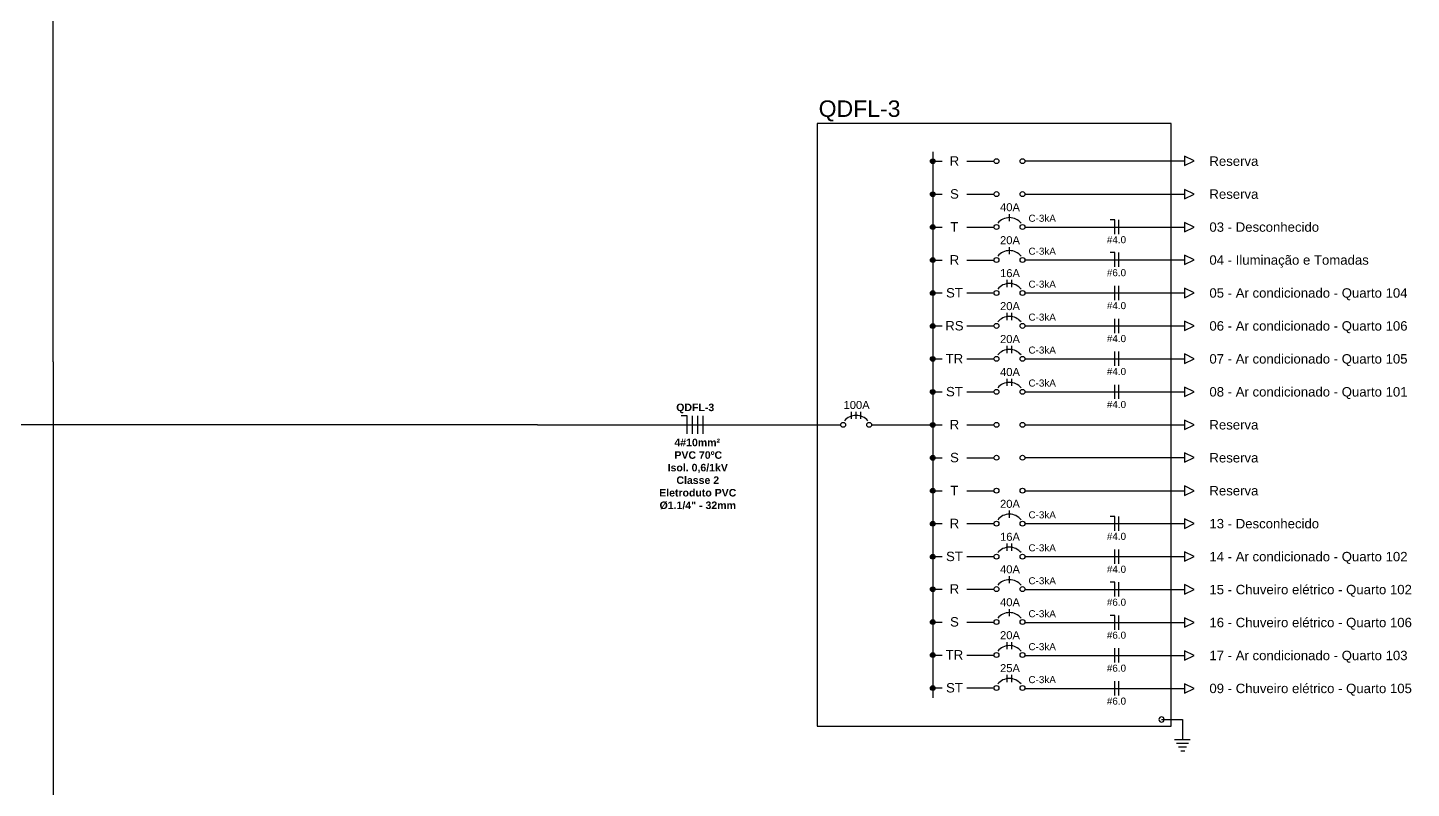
# Model space of a CAD drawing. Extents: x 1450 to 1868, y 82 to 351.
# Drawn here: x 1713.7 to 1728.39, y 160.11 to 168.18 of the extents above; entities that cross this region are included whole.
import ezdxf
from ezdxf.enums import TextEntityAlignment as Align

# ---------------------------------------------------------------- set-up
doc = ezdxf.new("R2010")
doc.units = 0
doc.header["$LTSCALE"] = 0.5
doc.linetypes.add('ELETRODUTO_POLIETILENO_PISO', pattern=[0.55, 0.4, -0.15])
doc.layers.get('0').update_dxf_attribs({"linetype": 'CONTINUOUS'})
for name, color, linetype in [('Condutor Unifilar - Barramento nu', 1, 'CONTINUOUS'), ('DIAGRAMAS_LINHA', 2, 'CONTINUOUS'), ('DISP_PROTECAO', 1, 'CONTINUOUS'), ('FAM-DISJUNTORES', 1, 'CONTINUOUS'), ('FIACAO', 7, 'CONTINUOUS'), ('INDICACAO_CIRCUITO', 2, 'CONTINUOUS'), ('INDICACAO_CIRCUITO_FIA', 2, 'CONTINUOUS'), ('INDICACAO_POTENCIA', 1, 'CONTINUOUS'), ('Texto Unifilar - 0.3 Vermelho', 80, 'CONTINUOUS')]:
    doc.layers.add(name, color=color, linetype=linetype)
doc.styles.add('Arial', font='arialbd.ttf', dxfattribs={"height": 100})
doc.styles.add('FAM-ARIAL', font='arial.ttf')

# ---------------------------------------------------------------- blocks, each defined once
blk = doc.blocks.new('*U1607', base_point=(576.818, 148.746))
blk.add_line((576.818, 148.556), (576.818, 148.936))
blk = doc.blocks.new('*U1682', base_point=(1606.467, 183.623))
at = {"xscale": 0.2, "yscale": 0.2, "zscale": 0.2}
for p in [(1606.442, 183.623), (1606.492, 183.623)]:
    blk.add_blockref('*U1607', p, dxfattribs=at)
blk = doc.blocks.new('*U1681', base_point=(1606.467, 183.973))
at = {"xscale": 0.2, "yscale": 0.2, "zscale": 0.2}
blk.add_blockref('*U1607', (1606.467, 183.973), dxfattribs=at)
blk = doc.blocks.new('*U1680', base_point=(1606.467, 184.323))
at = {"xscale": 0.2, "yscale": 0.2, "zscale": 0.2}
blk.add_blockref('*U1607', (1606.467, 184.323), dxfattribs=at)
blk = doc.blocks.new('*U1679', base_point=(1606.467, 184.668))
at = {"xscale": 0.2, "yscale": 0.2, "zscale": 0.2}
for p in [(1606.442, 184.668), (1606.492, 184.668)]:
    blk.add_blockref('*U1607', p, dxfattribs=at)
blk = doc.blocks.new('*U1678', base_point=(1606.467, 185.018))
at = {"xscale": 0.2, "yscale": 0.2, "zscale": 0.2}
blk.add_blockref('*U1607', (1606.467, 185.018), dxfattribs=at)
blk = doc.blocks.new('*U1677', base_point=(1606.467, 186.768))
at = {"xscale": 0.2, "yscale": 0.2, "zscale": 0.2}
for p in [(1606.442, 186.768), (1606.492, 186.768)]:
    blk.add_blockref('*U1607', p, dxfattribs=at)
blk = doc.blocks.new('*U1676', base_point=(1606.467, 187.118))
at = {"xscale": 0.2, "yscale": 0.2, "zscale": 0.2}
for p in [(1606.442, 187.118), (1606.492, 187.118)]:
    blk.add_blockref('*U1607', p, dxfattribs=at)
blk = doc.blocks.new('*U1675', base_point=(1606.467, 187.468))
at = {"xscale": 0.2, "yscale": 0.2, "zscale": 0.2}
for p in [(1606.442, 187.468), (1606.492, 187.468)]:
    blk.add_blockref('*U1607', p, dxfattribs=at)
blk = doc.blocks.new('*U1674', base_point=(1606.467, 187.818))
at = {"xscale": 0.2, "yscale": 0.2, "zscale": 0.2}
blk.add_blockref('*U1607', (1606.467, 187.818), dxfattribs=at)
blk = doc.blocks.new('*U1673', base_point=(1606.467, 188.168))
at = {"xscale": 0.2, "yscale": 0.2, "zscale": 0.2}
blk.add_blockref('*U1607', (1606.467, 188.168), dxfattribs=at)
blk = doc.blocks.new('*U1672', base_point=(1604.838, 186.068))
at = {"xscale": 0.2, "yscale": 0.2, "zscale": 0.2}
for p in [(1604.788, 186.068), (1604.838, 186.068), (1604.888, 186.068)]:
    blk.add_blockref('*U1607', p, dxfattribs=at)
blk = doc.blocks.new('*U1507', base_point=(1457.387, 88.606))
at = {"linetype": 'Continuous'}
for centre in [(1457.413, 88.606), (1457.69, 88.606)]:
    blk.add_circle(centre, 0.026, dxfattribs=at)
blk.add_arc((1457.551, 88.544), 0.162, 39.9589, 140.0411, dxfattribs=at)
blk = doc.blocks.new('*U1508', base_point=(1457.387, 88.606))
at = {"linetype": 'Continuous'}
for centre in [(1457.413, 88.606), (1457.69, 88.606)]:
    blk.add_circle(centre, 0.026, dxfattribs=at)
blk.add_arc((1457.551, 88.544), 0.162, 39.9589, 140.0411, dxfattribs=at)
blk = doc.blocks.new('*U1509', base_point=(1457.387, 88.606))
at = {"linetype": 'Continuous'}
for centre in [(1457.413, 88.606), (1457.69, 88.606)]:
    blk.add_circle(centre, 0.026, dxfattribs=at)
blk.add_arc((1457.551, 88.544), 0.162, 39.9589, 140.0411, dxfattribs=at)
blk = doc.blocks.new('*U1510', base_point=(1457.387, 88.606))
at = {"linetype": 'Continuous'}
for centre in [(1457.413, 88.606), (1457.69, 88.606)]:
    blk.add_circle(centre, 0.026, dxfattribs=at)
blk.add_arc((1457.551, 88.544), 0.162, 39.9589, 140.0411, dxfattribs=at)
blk = doc.blocks.new('*U1489', base_point=(576.818, 148.746))
blk.add_line((576.818, 148.556), (576.818, 148.936))
blk = doc.blocks.new('*U1511', base_point=(1457.551, 88.706))
at = {"xscale": 0.2, "yscale": 0.2, "zscale": 0.2}
for p in [(1457.526, 88.706), (1457.576, 88.706)]:
    blk.add_blockref('*U1489', p, dxfattribs=at)
blk = doc.blocks.new('*U1514', base_point=(1457.387, 88.606))
at = {"linetype": 'Continuous'}
for centre in [(1457.413, 88.606), (1457.69, 88.606)]:
    blk.add_circle(centre, 0.026, dxfattribs=at)
blk.add_arc((1457.551, 88.544), 0.162, 39.9589, 140.0411, dxfattribs=at)
blk = doc.blocks.new('TERRAQD')
at = {"color": 3, "linetype": 'ByBlock'}
for p, q in [((0, 0), (-0.444, 0)), ((-0.444, 0), (-0.444, -0.435)), ((-0.609, -0.435), (-0.274, -0.435)), ((-0.57, -0.513), (-0.319, -0.513)), ((-0.531, -0.591), (-0.363, -0.591)), ((-0.492, -0.67), (-0.408, -0.67))]:
    blk.add_line(p, q, dxfattribs=at)
blk.add_circle((0, 0), 0.0554, dxfattribs=at)
blk = doc.blocks.new('*U1504', base_point=(1457.551, 88.706))
at = {"xscale": 0.2, "yscale": 0.2, "zscale": 0.2}
for p in [(1457.526, 88.706), (1457.576, 88.706)]:
    blk.add_blockref('*U1489', p, dxfattribs=at)
blk = doc.blocks.new('*U1503', base_point=(1457.387, 88.606))
at = {"linetype": 'Continuous'}
for centre in [(1457.413, 88.606), (1457.69, 88.606)]:
    blk.add_circle(centre, 0.026, dxfattribs=at)
blk.add_arc((1457.551, 88.544), 0.162, 39.9589, 140.0411, dxfattribs=at)
blk = doc.blocks.new('*U1502', base_point=(1457.387, 88.606))
at = {"linetype": 'Continuous'}
for centre in [(1457.413, 88.606), (1457.69, 88.606)]:
    blk.add_circle(centre, 0.026, dxfattribs=at)
blk.add_arc((1457.551, 88.544), 0.162, 39.9589, 140.0411, dxfattribs=at)
blk = doc.blocks.new('*U1501', base_point=(1457.387, 88.606))
at = {"linetype": 'Continuous'}
for centre in [(1457.413, 88.606), (1457.69, 88.606)]:
    blk.add_circle(centre, 0.026, dxfattribs=at)
blk.add_arc((1457.551, 88.544), 0.162, 39.9589, 140.0411, dxfattribs=at)
blk = doc.blocks.new('*U1498', base_point=(1457.387, 88.606))
at = {"linetype": 'Continuous'}
for centre in [(1457.413, 88.606), (1457.69, 88.606)]:
    blk.add_circle(centre, 0.026, dxfattribs=at)
blk.add_arc((1457.551, 88.544), 0.162, 39.9589, 140.0411, dxfattribs=at)
blk = doc.blocks.new('*U1495', base_point=(1457.387, 88.606))
at = {"linetype": 'Continuous'}
for centre in [(1457.413, 88.606), (1457.69, 88.606)]:
    blk.add_circle(centre, 0.026, dxfattribs=at)
blk.add_arc((1457.551, 88.544), 0.162, 39.9589, 140.0411, dxfattribs=at)
blk = doc.blocks.new('*U1494', base_point=(1457.387, 88.606))
at = {"linetype": 'Continuous'}
for centre in [(1457.413, 88.606), (1457.69, 88.606)]:
    blk.add_circle(centre, 0.026, dxfattribs=at)
blk.add_arc((1457.551, 88.544), 0.162, 39.9589, 140.0411, dxfattribs=at)
blk = doc.blocks.new('FIAÇÃO_DIAGRAMA')
at = {"layer": 'FAM-DISJUNTORES'}
for p, q in [((0, -0.152), (0, 0)), ((0.04, -0.152), (0.04, 0))]:
    blk.add_line(p, q, dxfattribs=at)
blk = doc.blocks.new('FIAÇÃO DIAGRAMA NF')
at = {"layer": 'FAM-DISJUNTORES', "color": 120}
for p, q in [((0, 0.152), (-0.051, 0.152)), ((0, 0), (0, 0.152))]:
    blk.add_line(p, q, dxfattribs=at)
at = {"layer": 'FAM-DISJUNTORES'}
blk.add_line((0.04, 0), (0.04, 0.152), dxfattribs=at)
blk = doc.blocks.new('pingar')
h = blk.add_hatch(color=256)
h.dxf.hatch_style = 1
edge = h.paths.add_edge_path()
edge.add_arc((1071.3, -1250.5), 2.5, 0, 360)
blk.add_circle((1071.3, -1250.5), 2.5)
blk = doc.blocks.new('*U2107', base_point=(608.67, 153.293))
for p, q in [((608.67, 153.483), (608.544, 153.483)), ((608.67, 153.103), (608.67, 153.483))]:
    blk.add_line(p, q)
blk = doc.blocks.new('*U2109', base_point=(576.818, 148.746))
blk.add_line((576.818, 148.556), (576.818, 148.936))

msp = doc.modelspace()

# ---------------------------------------------------------------- linework, layer by layer
at = {"color": 1}
for points in [[(1713.971, 164.635), (1713.971, 179.153), (1720.098, 179.153)], [(1713.971, 164.635), (1713.971, 145.811), (1720.007, 145.811)], [(1719.115, 163.966), (1713.971, 163.966)]]:
    msp.add_lwpolyline(points, dxfattribs=at)
at = {"layer": 'DIAGRAMAS_LINHA', "color": 1}
msp.add_lwpolyline([(1722.084, 167.166), (1722.084, 160.766), (1725.844, 160.766), (1725.844, 167.166)], close=True, dxfattribs=at)
for points in [[(1723.312, 166.866), (1723.312, 161.066)], [(1724.291, 166.768), (1725.987, 166.768), (1725.987, 166.718), (1726.087, 166.768), (1725.987, 166.818), (1725.987, 166.768)], [(1723.312, 166.766), (1723.41, 166.766)], [(1723.675, 166.766), (1723.962, 166.766)], [(1723.312, 166.416), (1723.41, 166.416)], [(1723.675, 166.416), (1723.962, 166.416)], [(1724.291, 166.416), (1725.987, 166.416), (1725.987, 166.366), (1726.087, 166.416), (1725.987, 166.466), (1725.987, 166.416)], [(1723.312, 166.066), (1723.41, 166.066)], [(1723.675, 166.066), (1723.962, 166.066)], [(1724.291, 166.066), (1725.987, 166.066), (1725.987, 166.016), (1726.087, 166.066), (1725.987, 166.116), (1725.987, 166.066)], [(1724.291, 165.718), (1725.987, 165.718), (1725.987, 165.668), (1726.087, 165.718), (1725.987, 165.768), (1725.987, 165.718)], [(1723.312, 165.716), (1723.41, 165.716)], [(1723.675, 165.716), (1723.962, 165.716)], [(1723.312, 165.366), (1723.41, 165.366)], [(1723.675, 165.366), (1723.962, 165.366)], [(1724.291, 165.366), (1725.987, 165.366), (1725.987, 165.316), (1726.087, 165.366), (1725.987, 165.416), (1725.987, 165.366)], [(1724.291, 165.016), (1725.987, 165.016), (1725.987, 164.966), (1726.087, 165.016), (1725.987, 165.066), (1725.987, 165.016)], [(1723.312, 165.016), (1723.41, 165.016)], [(1723.675, 165.016), (1723.962, 165.016)], [(1723.312, 164.666), (1723.41, 164.666)], [(1723.675, 164.666), (1723.962, 164.666)], [(1724.291, 164.668), (1725.987, 164.668), (1725.987, 164.618), (1726.087, 164.668), (1725.987, 164.718), (1725.987, 164.668)], [(1723.312, 164.316), (1723.41, 164.316)], [(1723.675, 164.316), (1723.962, 164.316)], [(1724.291, 164.316), (1725.987, 164.316), (1725.987, 164.266), (1726.087, 164.316), (1725.987, 164.366), (1725.987, 164.316)], [(1724.291, 163.966), (1725.987, 163.966), (1725.987, 163.916), (1726.087, 163.966), (1725.987, 164.016), (1725.987, 163.966)], [(1719.115, 163.966), (1722.334, 163.966)], [(1722.662, 163.966), (1723.312, 163.966)], [(1723.312, 163.966), (1723.41, 163.966)], [(1723.675, 163.966), (1723.962, 163.966)], [(1723.312, 163.616), (1723.41, 163.616)], [(1723.675, 163.616), (1723.962, 163.616)], [(1724.291, 163.618), (1725.987, 163.618), (1725.987, 163.568), (1726.087, 163.618), (1725.987, 163.668), (1725.987, 163.618)], [(1723.312, 163.266), (1723.41, 163.266)], [(1723.675, 163.266), (1723.962, 163.266)], [(1724.291, 163.266), (1725.987, 163.266), (1725.987, 163.216), (1726.087, 163.266), (1725.987, 163.316), (1725.987, 163.266)], [(1723.312, 162.916), (1723.41, 162.916)], [(1723.675, 162.916), (1723.962, 162.916)], [(1724.291, 162.916), (1725.987, 162.916), (1725.987, 162.866), (1726.087, 162.916), (1725.987, 162.966), (1725.987, 162.916)], [(1723.312, 162.566), (1723.41, 162.566)], [(1723.675, 162.566), (1723.962, 162.566)], [(1724.291, 162.566), (1725.987, 162.566), (1725.987, 162.516), (1726.087, 162.566), (1725.987, 162.616), (1725.987, 162.566)], [(1724.291, 162.218), (1725.987, 162.218), (1725.987, 162.168), (1726.087, 162.218), (1725.987, 162.268), (1725.987, 162.218)], [(1723.312, 162.221), (1723.41, 162.221)], [(1723.675, 162.221), (1723.962, 162.221)], [(1723.312, 161.871), (1723.41, 161.871)], [(1723.675, 161.871), (1723.962, 161.871)], [(1724.291, 161.866), (1725.987, 161.866), (1725.987, 161.816), (1726.087, 161.866), (1725.987, 161.916), (1725.987, 161.866)], [(1723.312, 161.521), (1723.41, 161.521)], [(1723.675, 161.521), (1723.962, 161.521)], [(1724.291, 161.516), (1725.987, 161.516), (1725.987, 161.466), (1726.087, 161.516), (1725.987, 161.566), (1725.987, 161.516)], [(1724.291, 161.166), (1725.987, 161.166), (1725.987, 161.116), (1726.087, 161.166), (1725.987, 161.216), (1725.987, 161.166)], [(1723.312, 161.171), (1723.41, 161.171)], [(1723.675, 161.171), (1723.962, 161.171)]]:
    msp.add_lwpolyline(points, dxfattribs=at)
for centre in [(1723.988, 166.766), (1724.265, 166.766), (1723.988, 166.416), (1724.265, 166.416), (1723.988, 163.966), (1724.265, 163.966), (1723.988, 163.616), (1724.265, 163.616), (1723.988, 163.266), (1724.265, 163.266)]:
    msp.add_circle(centre, 0.026, dxfattribs=at)
at = {"layer": 'FAM-DISJUNTORES'}
msp.add_lwpolyline([(1713.971, 163.966), (1712.271, 163.966), (1712.271, 163.966), (1710.317, 163.966)], dxfattribs=at)

# ---------------------------------------------------------------- block references
for name, p in [('FIAÇÃO DIAGRAMA NF', (1725.247, 165.99)), ('FIAÇÃO DIAGRAMA NF', (1725.247, 165.642)), ('FIAÇÃO_DIAGRAMA', (1725.247, 165.442)), ('FIAÇÃO_DIAGRAMA', (1725.247, 165.092)), ('FIAÇÃO_DIAGRAMA', (1725.247, 164.744)), ('FIAÇÃO_DIAGRAMA', (1725.247, 164.392)), ('FIAÇÃO DIAGRAMA NF', (1725.247, 162.84)), ('FIAÇÃO_DIAGRAMA', (1725.247, 162.642)), ('FIAÇÃO DIAGRAMA NF', (1725.247, 162.142)), ('FIAÇÃO DIAGRAMA NF', (1725.247, 161.79)), ('FIAÇÃO_DIAGRAMA', (1725.247, 161.592)), ('FIAÇÃO_DIAGRAMA', (1725.247, 161.242))]:
    msp.add_blockref(name, p)
at = {"layer": 'Condutor Unifilar - Barramento nu', "color": 1, "xscale": 0.01, "yscale": 0.01, "zscale": 0.01}
for p in [(1712.599, 179.27), (1712.599, 178.92), (1712.599, 178.57), (1712.599, 178.22), (1712.599, 177.87), (1712.599, 177.52), (1712.599, 177.17), (1712.599, 176.82), (1712.599, 176.47), (1712.599, 176.12), (1712.599, 175.77), (1712.599, 175.42), (1712.599, 175.07), (1712.599, 174.725), (1712.599, 174.375), (1712.599, 174.025), (1712.599, 173.675)]:
    msp.add_blockref('pingar', p, dxfattribs=at)
at = {"layer": 'DIAGRAMAS_LINHA', "color": 0, "xscale": -0.5, "yscale": 0.5, "zscale": 0.5}
msp.add_blockref('TERRAQD', (1725.742, 160.836), dxfattribs=at)
at = {"layer": 'DISP_PROTECAO'}
for name, p in [('*U1673', (1724.127, 166.166)), ('*U1494', (1723.962, 166.066)), ('*U1495', (1723.962, 165.716)), ('*U1674', (1724.127, 165.816)), ('*U1675', (1724.127, 165.466)), ('*U1498', (1723.962, 165.366)), ('*U1501', (1723.962, 165.016)), ('*U1676', (1724.127, 165.116)), ('*U1502', (1723.962, 164.666)), ('*U1677', (1724.127, 164.766)), ('*U1504', (1724.127, 164.416)), ('*U1503', (1723.962, 164.316)), ('*U1514', (1722.334, 163.966)), ('*U1672', (1722.498, 164.066)), ('*U1509', (1723.962, 162.916)), ('*U1678', (1724.127, 163.016)), ('*U1679', (1724.127, 162.666)), ('*U1510', (1723.962, 162.566)), ('*U1507', (1723.962, 162.221)), ('*U1680', (1724.127, 162.321)), ('*U1508', (1723.962, 161.871)), ('*U1681', (1724.127, 161.971)), ('*U1682', (1724.127, 161.621)), ('*U1509', (1723.962, 161.521)), ('*U1510', (1723.962, 161.171)), ('*U1511', (1724.127, 161.271))]:
    msp.add_blockref(name, p, dxfattribs=at)
at = {"layer": 'FIACAO', "xscale": 0.5, "yscale": 0.5, "zscale": 0.5}
for name, p in [('*U2107', (1720.703, 163.966)), ('*U2109', (1720.759, 163.966)), ('*U2109', (1720.816, 163.966)), ('*U2109', (1720.872, 163.966))]:
    msp.add_blockref(name, p, dxfattribs=at)

# ---------------------------------------------------------------- texts
at = {"layer": 'FAM-DISJUNTORES', "style": 'FAM-ARIAL'}
for p in [(1724.474, 166.122), (1724.474, 165.772), (1724.474, 165.422), (1724.474, 165.072), (1724.474, 164.722), (1724.474, 164.372), (1724.474, 162.972), (1724.474, 162.622), (1724.474, 162.272), (1724.474, 161.922), (1724.474, 161.572), (1724.474, 161.222)]:
    msp.add_text('C-3kA', height=0.075, dxfattribs=at).set_placement(p, align=Align.CENTER)
for s, p in [('#4.0', (1725.365, 165.894)), ('#6.0', (1725.365, 165.544)), ('#4.0', (1725.365, 165.194)), ('#4.0', (1725.365, 164.844)), ('#4.0', (1725.365, 164.494)), ('#4.0', (1725.365, 164.144)), ('#4.0', (1725.365, 162.744)), ('#4.0', (1725.365, 162.394)), ('#6.0', (1725.365, 162.044)), ('#6.0', (1725.365, 161.694)), ('#6.0', (1725.365, 161.344)), ('#6.0', (1725.365, 160.994))]:
    msp.add_text(s, height=0.075, dxfattribs=at).set_placement(p, align=Align.RIGHT)
at = {"layer": 'INDICACAO_CIRCUITO', "style": 'FAM-ARIAL'}
msp.add_text('QDFL-3', height=0.175, dxfattribs=at).set_placement((1722.1, 167.236))
for s, p in [('Reserva', (1726.25, 166.766)), ('Reserva', (1726.25, 166.416)), ('03 - Desconhecido', (1726.25, 166.066)), ('04 - Iluminação e Tomadas', (1726.25, 165.716)), ('05 - Ar condicionado - Quarto 104', (1726.25, 165.366)), ('06 - Ar condicionado - Quarto 106', (1726.25, 165.016)), ('07 - Ar condicionado - Quarto 105', (1726.25, 164.666)), ('08 - Ar condicionado - Quarto 101', (1726.25, 164.316)), ('Reserva', (1726.25, 163.966)), ('Reserva', (1726.25, 163.616)), ('Reserva', (1726.25, 163.266)), ('13 - Desconhecido', (1726.25, 162.916)), ('14 - Ar condicionado - Quarto 102', (1726.25, 162.566)), ('15 - Chuveiro elétrico - Quarto 102', (1726.25, 162.216)), ('16 - Chuveiro elétrico - Quarto 106', (1726.25, 161.866)), ('17 - Ar condicionado - Quarto 103', (1726.25, 161.516)), ('09 - Chuveiro elétrico - Quarto 105', (1726.25, 161.166))]:
    msp.add_text(s, height=0.1, dxfattribs=at).set_placement(p, align=Align.MIDDLE_LEFT)
at = {"layer": 'INDICACAO_CIRCUITO_FIA', "linetype": 'ELETRODUTO_POLIETILENO_PISO', "insert": (1720.248, 163.818), "char_height": 0.08, "width": 1.13601, "attachment_point": 1, "style": 'Arial'}
msp.add_mtext('\\A1; ^I4#10mm²\\P^IPVC 70ºC\\P\\pxqc;Isol. 0,6/1kV\\PClasse 2\\PEletroduto PVC \\P%%C1.1/4" - 32mm', dxfattribs=at)
at = {"layer": 'INDICACAO_CIRCUITO_FIA', "linetype": 'ELETRODUTO_POLIETILENO_PISO', "style": 'Arial'}
msp.add_attdef('QDFL-3', text='-', height=0.08, dxfattribs=at).set_placement((1720.789, 164.191), align=Align.TOP_CENTER)
at = {"layer": 'INDICACAO_POTENCIA', "style": 'FAM-ARIAL'}
for s, p in [('40A', (1724.132, 166.234)), ('20A', (1724.132, 165.884)), ('16A', (1724.132, 165.534)), ('20A', (1724.132, 165.184)), ('20A', (1724.132, 164.834)), ('40A', (1724.132, 164.484)), ('100A', (1722.503, 164.134)), ('20A', (1724.132, 163.084)), ('16A', (1724.132, 162.734)), ('40A', (1724.132, 162.389)), ('40A', (1724.132, 162.039)), ('20A', (1724.132, 161.689)), ('25A', (1724.132, 161.339))]:
    msp.add_text(s, height=0.085, dxfattribs=at).set_placement(p, align=Align.CENTER)
at = {"layer": 'Texto Unifilar - 0.3 Vermelho', "style": 'FAM-ARIAL'}
for s, p in [('R', (1723.542, 166.768)), ('S', (1723.542, 166.418)), ('T', (1723.542, 166.068)), ('R', (1723.542, 165.718)), ('ST', (1723.542, 165.368)), ('RS', (1723.542, 165.018)), ('TR', (1723.542, 164.668)), ('ST', (1723.542, 164.318)), ('R', (1723.542, 163.968)), ('S', (1723.542, 163.618)), ('T', (1723.542, 163.268)), ('R', (1723.542, 162.918)), ('ST', (1723.542, 162.568)), ('R', (1723.542, 162.223)), ('S', (1723.542, 161.873)), ('TR', (1723.542, 161.523)), ('ST', (1723.542, 161.173))]:
    msp.add_text(s, height=0.1, dxfattribs=at).set_placement(p, align=Align.MIDDLE_CENTER)

doc.saveas('drawing.dxf')
